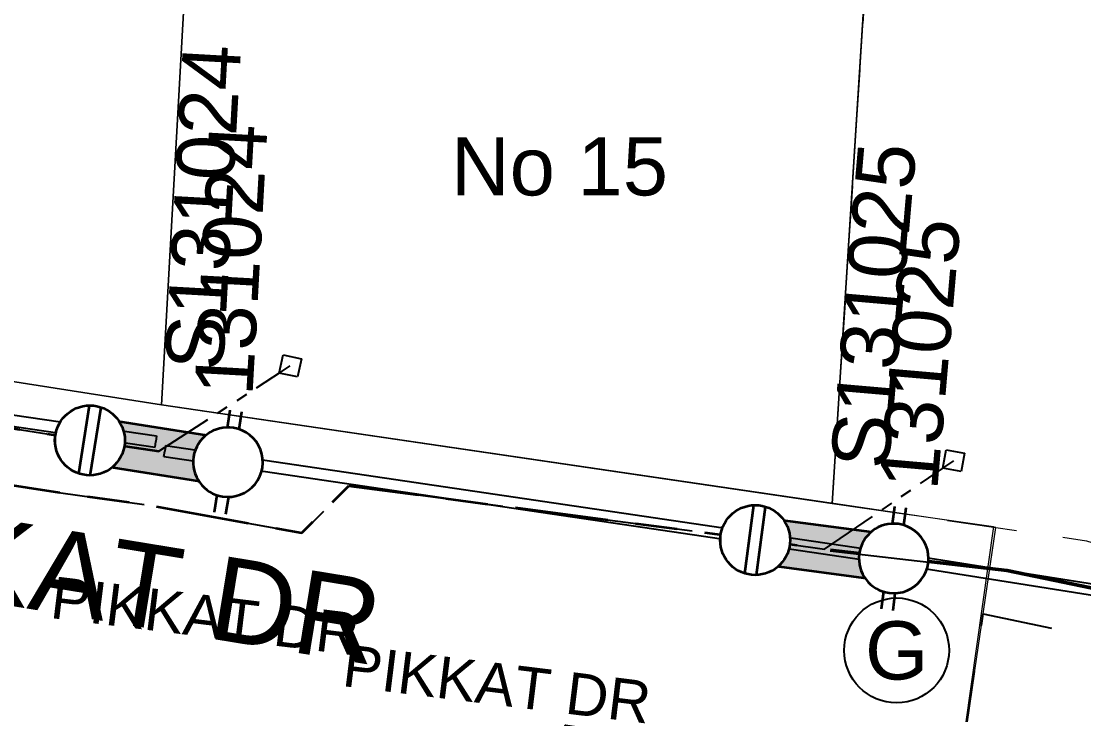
# Model space of a CAD drawing. Header units: metres. Extents: x 268626 to 271256, y 6186812 to 6188765.
# Drawn here: x 269521.8 to 269567.41, y 6187743.92 to 6187773.69 of the extents above; entities that cross this region are included whole.
import ezdxf
from ezdxf.enums import TextEntityAlignment as Align

# ---------------------------------------------------------------- set-up
doc = ezdxf.new("R2010")
doc.units = ezdxf.units.M
for name, pattern in [('Cable Exist UG', [8.2, 4, -1.2, 1.8, -1.2]), ('Dash', [5, 3, -2]), ('PHANTOMX2', [5, 2.5, -0.5, 0.5, -0.5, 0.5, -0.5])]:
    doc.linetypes.add(name, pattern=pattern)
doc.layers.get('0').update_dxf_attribs({"color": 6})
for name, color, linetype, lineweight in [('_User_HV_Exist', 1, 'Continuous', 35), ('_User_LV_Exist', 5, 'Continuous', 35), ('Cadastre Developer_SP_EXT', 96, 'Continuous', 15), ('Cadastre Land Parcels_SP_EXT', 96, 'Continuous', 15), ('Cadastre Roads_SP_EXT', 54, 'Continuous', 15), ('Mains_LV_EXT', 161, 'Continuous', 25)]:
    doc.layers.add(name, color=color, linetype=linetype, lineweight=lineweight)
for name, color, linetype in [('Equip_LV_EXT', 7, 'Continuous'), ('Mains_LV_New_T84', 2, 'Cable x'), ('Notes', 7, 'Continuous'), ('Notes_SP_NEW', 51, 'Continuous'), ('Services_SP_EXT', 42, 'PHANTOMX2'), ('SupportsUG_SP_LV_EXT', 7, 'Continuous'), ('UG_Details_SP_MISC', 7, 'Continuous')]:
    doc.layers.add(name, color=color, linetype=linetype)
doc.styles.add('iecARIAL', font='arial.ttf', dxfattribs={"height": 2})
doc.styles.get("Standard").update_dxf_attribs({"font": 'arial.ttf'})
doc.linetypes.add('Cable New UG', pattern='A,7,-0.25,["x",Standard,S=2,R=0,X=0.2,Y=-0.8],-2.1', length=9.35)
doc.linetypes.add('Cable x', pattern='A,5,-0.25,["x",Standard,S=2,R=0,X=0,Y=-0.8],-1.5', length=6.75)

# ---------------------------------------------------------------- blocks, each defined once
blk = doc.blocks.new('PILLAR_EXT')
blk.add_hatch(color=256).paths.add_polyline_path([(-2.475, 0.99), (-2.475, -0.99), (2.475, -0.99), (2.475, 0.99)])
blk.add_lwpolyline([(-2.475, -0.99), (2.475, -0.99), (2.475, 0.99), (-2.475, 0.99)], close=True)
at = {"style": 'iecARIAL', "flags": 8}
blk.add_attdef('ASSET_NUM', (1.5, 3.5), '', height=2.5, dxfattribs=at)
for tag, p, flags in [('OWNED_BY', (0, -0.2), 9), ('STATE', (0, -0.4), 9), ('SUPPORT_TYPE', (0, -0.6), 9), ('USAGE', (0, -0.8), 9), ('LEGEND', (0, -1), 9), ('LOCATION', (0, -1.2), 9), ('NOTES', (0, -1.4), 9), ('STREETNAME', (0, -1.8), 9), ('SUBURB', (0, -2), 1), ('PARENT', (0, -1.6), 9)]:
    blk.add_attdef(tag, p, '', height=0.2, dxfattribs=dict(flags=flags))
blk = doc.blocks.new('CCP_EXT')
at = {"flags": 9}
for tag, p in [('OWNED_BY', (0, -1)), ('USAGE', (0, -1.2)), ('LEGEND', (0, -1.4)), ('STATE', (0, -1.8)), ('LIFE_SUPPORT', (0, -1.6)), ('NOTES', (0, -2))]:
    blk.add_attdef(tag, text='', height=0.2, dxfattribs=at).set_placement(p, align=Align.MIDDLE_LEFT)
blk.add_wipeout([(0, 0.566), (0.566, 0), (0, -0.566), (-0.566, 0)])
blk.add_lwpolyline([(-0.566, 0), (0, 0.566), (0.566, 0), (0, -0.566), (-0.566, 0)])
at = {"flags": 1}
blk.add_attdef('Z', (0, 0), '', height=0.2, dxfattribs=at)
at = {"flags": 9}
for tag, p in [('CCP_TYPE', (0, 0)), ('CONSTRUCTED_VOLTAGE', (0, -0.2)), ('NO_PHASES', (0, -0.4)), ('OPERATING_VOLTAGE', (0, -0.6)), ('ORIENTATION', (0, -0.8))]:
    blk.add_attdef(tag, text='', height=0.2, dxfattribs=at).set_placement(p, align=Align.MIDDLE_LEFT)
blk = doc.blocks.new('LV_UG_LINKS_CLOSED_EXT')
blk.add_wipeout([(-1.056, 1.057), (-1.18, 0.916), (-1.286, 0.761), (-1.371, 0.594), (-1.435, 0.417), (-1.476, 0.234), (-1.493, 0.047), (-1.487, -0.14), (-1.458, -0.326), (-1.406, -0.506), (-1.331, -0.678), (-1.236, -0.839), (-1.121, -0.988), (-0.988, -1.12), (-0.84, -1.235), (-0.679, -1.331), (-0.506, -1.406), (-0.326, -1.458), (-0.141, -1.487), (0.047, -1.493), (0.233, -1.476), (0.416, -1.435), (0.593, -1.371), (0.76, -1.286), (0.915, -1.181), (1.056, -1.057), (1.18, -0.916), (1.286, -0.761), (1.371, -0.594), (1.435, -0.417), (1.476, -0.234), (1.493, -0.047), (1.487, 0.14), (1.458, 0.326), (1.406, 0.506), (1.331, 0.678), (1.236, 0.839), (1.121, 0.988), (0.988, 1.12), (0.84, 1.235), (0.679, 1.331), (0.506, 1.406), (0.326, 1.458), (0.141, 1.487), (-0.047, 1.493), (-0.233, 1.476), (-0.416, 1.435), (-0.593, 1.371), (-0.76, 1.286), (-0.915, 1.181)])
for p, q in [((-0.25, -1.479), (-0.25, 1.479)), ((0.25, -1.479), (0.25, 1.479))]:
    blk.add_line(p, q)
blk.add_circle((0, 0), 1.5)
at = {"flags": 9}
for tag, p in [('ACTUAL_STATUS', (0, 0)), ('CONSTRUCTED_VOLTAGE', (0, -0.2)), ('NO_PHASES', (0, -0.4)), ('OPERATING_VOLTAGE', (0, -0.6)), ('ORIENTATION', (0, -0.8)), ('STATE', (0, -1)), ('SWITCH_TYPE', (0, -1.2)), ('USAGE', (0, -1.4)), ('NOTES', (0, -1.6))]:
    blk.add_attdef(tag, text='', height=0.2, dxfattribs=at).set_placement(p, align=Align.MIDDLE_LEFT)
at = {"flags": 1}
blk.add_attdef('Z', (0, 0), '', height=0.2, dxfattribs=at)
blk = doc.blocks.new('LV_UG_LINKS_OPEN_EXT')
for p, q in [((-0.249, 1.473), (-0.249, 2.22)), ((0.249, 1.473), (0.249, 2.22)), ((-0.249, -1.473), (-0.249, -2.22)), ((0.249, -1.473), (0.249, -2.22))]:
    blk.add_line(p, q)
at = {"flags": 9}
for tag, p in [('ACTUAL_STATUS', (0, 0)), ('CONSTRUCTED_VOLTAGE', (0, -0.2)), ('NO_PHASES', (0, -0.4)), ('OPERATING_VOLTAGE', (0, -0.6)), ('ORIENTATION', (0, -0.8)), ('STATE', (0, -1)), ('SWITCH_TYPE', (0, -1.2)), ('USAGE', (0, -1.4)), ('NOTES', (0, -1.6))]:
    blk.add_attdef(tag, text='', height=0.2, dxfattribs=at).set_placement(p, align=Align.MIDDLE_LEFT)
at = {"flags": 1}
blk.add_attdef('Z', (0, 0), '', height=0.2, dxfattribs=at)
blk.add_wipeout([(-0.249, 1.473), (-0.432, 1.43), (-0.608, 1.365), (-0.774, 1.278), (-0.928, 1.171), (-1.067, 1.045), (-1.19, 0.903), (-1.294, 0.747), (-1.377, 0.579), (-1.439, 0.402), (-1.478, 0.218), (-1.494, 0.031), (-1.486, -0.156), (-1.455, -0.341), (-1.4, -0.521), (-1.324, -0.692), (-1.227, -0.853), (-1.11, -1), (-0.976, -1.131), (-0.827, -1.244), (-0.664, -1.338), (-0.491, -1.411), (-0.311, -1.461), (-0.125, -1.489), (0.062, -1.493), (0.249, -1.473), (0.432, -1.43), (0.608, -1.365), (0.774, -1.278), (0.928, -1.171), (1.067, -1.045), (1.19, -0.903), (1.294, -0.747), (1.377, -0.579), (1.439, -0.402), (1.478, -0.218), (1.494, -0.031), (1.486, 0.156), (1.455, 0.341), (1.4, 0.521), (1.324, 0.692), (1.227, 0.853), (1.11, 1), (0.976, 1.131), (0.827, 1.244), (0.664, 1.338), (0.491, 1.411), (0.311, 1.461), (0.125, 1.489), (-0.062, 1.493)])
blk.add_lwpolyline([(0, -1.494, 1), (0, 1.494, 1)], format="xyb", close=True)
blk = doc.blocks.new('DUCT_INDICATOR')
blk.add_circle((0, 0), 2.25)
blk.add_attdef('CODE', text='', height=1.8).set_placement((0, 0), align=Align.MIDDLE_CENTER)
at = {"flags": 1}
blk.add_attdef('Z', (0, 0), '', height=0.2, dxfattribs=at)

msp = doc.modelspace()

# ---------------------------------------------------------------- linework, layer by layer
at = {"layer": '_User_LV_Exist', "linetype": 'Cable Exist UG', "flags": 128}
for points in [[(269420.2815, 6187735.7197), (269429.0477, 6187747.3975), (269446.6481, 6187754.1651), (269448.1943, 6187754.857), (269448.1943, 6187754.857), (269448.8817, 6187755.1528), (269449.5538, 6187755.4339), (269450.2273, 6187755.7082), (269450.9008, 6187755.9731), (269451.579, 6187756.2319), (269452.26, 6187756.4826), (269452.944, 6187756.7267), (269453.6322, 6187756.9633), (269454.3207, 6187757.1933), (269455.0094, 6187757.4133), (269455.7097, 6187757.6294), (269456.4041, 6187757.8367), (269457.0973, 6187758.0338), (269457.8018, 6187758.2255), (269458.509, 6187758.4111), (269459.2149, 6187758.5884), (269459.9235, 6187758.7583), (269460.6285, 6187758.9196), (269461.338, 6187759.072), (269462.0546, 6187759.2191), (269462.7707, 6187759.3582), (269463.4885, 6187759.4898), (269464.2082, 6187759.6139), (269464.9272, 6187759.7302), (269465.6451, 6187759.8377), (269466.3714, 6187759.938), (269467.0967, 6187760.0322), (269467.8183, 6187760.1164), (269468.5485, 6187760.194), (269469.2755, 6187760.2646), (269470.0034, 6187760.3258), (269470.7343, 6187760.3806), (269471.461, 6187760.4267), (269472.1931, 6187760.4646), (269472.927, 6187760.4959), (269473.6587, 6187760.5188), (269474.3929, 6187760.5342), (269475.1276, 6187760.5419), (269475.8582, 6187760.5422), (269476.594, 6187760.5332), (269477.3293, 6187760.5185), (269478.0605, 6187760.4944), (269478.7989, 6187760.4626), (269479.5356, 6187760.4243), (269480.2664, 6187760.3777), (269481.0015, 6187760.3224), (269481.7377, 6187760.2605), (269482.47, 6187760.1904), (269483.2022, 6187760.1127), (269483.9376, 6187760.0262), (269484.671, 6187759.9332), (269485.4021, 6187759.8316), (269486.109, 6187759.7272), (269495.6797, 6187757.9906), (269498.1693, 6187759.8874), (269498.1693, 6187759.8874), (269523.7912, 6187755.8327), (269527.7098, 6187755.2286)], [(269421.5202, 6187733.9618), (269430.3051, 6187745.7383), (269447.4159, 6187752.3176), (269448.9981, 6187753.0256), (269449.6627, 6187753.3117), (269450.3168, 6187753.585), (269450.9707, 6187753.8515), (269451.6233, 6187754.1082), (269452.281, 6187754.359), (269452.9417, 6187754.6024), (269453.6053, 6187754.8392), (269454.2743, 6187755.0692), (269454.9419, 6187755.2922), (269455.6084, 6187755.5051), (269456.2907, 6187755.7156), (269456.9637, 6187755.9166), (269457.6333, 6187756.1069), (269458.3183, 6187756.2934), (269459.0064, 6187756.4739), (269459.6916, 6187756.6461), (269460.3796, 6187756.811), (269461.0616, 6187756.967), (269461.7491, 6187757.1147), (269462.4463, 6187757.2577), (269463.1417, 6187757.3928), (269463.8389, 6187757.5207), (269464.5378, 6187757.6412), (269465.235, 6187757.754), (269465.93, 6187757.8581), (269466.6368, 6187757.9556), (269467.3414, 6187758.0471), (269468.04, 6187758.1287), (269468.7508, 6187758.2042), (269469.4559, 6187758.2727), (269470.162, 6187758.3321), (269470.8723, 6187758.3853), (269471.576, 6187758.43), (269472.2874, 6187758.4668), (269473.001, 6187758.4973), (269473.7109, 6187758.5194), (269474.4244, 6187758.5344), (269475.1386, 6187758.5419), (269475.8463, 6187758.5423), (269476.5616, 6187758.5334), (269477.2764, 6187758.5191), (269477.9847, 6187758.4958), (269478.7039, 6187758.4649), (269479.4201, 6187758.4276), (269480.1278, 6187758.3825), (269480.8427, 6187758.3287), (269481.5587, 6187758.2685), (269482.2691, 6187758.2005), (269482.9798, 6187758.125), (269483.695, 6187758.0409), (269484.4076, 6187757.9506), (269485.1184, 6187757.8518), (269485.7923, 6187757.7523), (269496.4527, 6187756.2109), (269499.3372, 6187757.2528), (269523.4921, 6187753.4476), (269527.1458, 6187752.9371), (269533.8447, 6187751.7271), (269535.8648, 6187753.7458), (269535.8648, 6187753.7458), (269553.2991, 6187751.4561), (269556.2806, 6187751.0213)]]:
    msp.add_lwpolyline(points, dxfattribs=at)
at = {"layer": '_User_LV_Exist', "linetype": 'Cable New UG', "flags": 128}
msp.add_lwpolyline([(269544.605, 6187736.5792), (269545.1621, 6187743.4598), (269562.8489, 6187740.7073), (269561.1147, 6187733.6593), (269572.7685, 6187731.2821), (269576.5493, 6187730.2454), (269582.2658, 6187728.2812), (269583.7699, 6187727.7644), (269588.7699, 6187742.1106), (269589.1115, 6187743.0909), (269582.212, 6187745.4955), (269578.1156, 6187746.6972), (269575.1619, 6187747.6163), (269571.607, 6187748.4223), (269568.9695, 6187749.1161), (269564.1306, 6187750.1238), (269556.5405, 6187750.9916)], dxfattribs=at)
at = {"layer": 'Cadastre Land Parcels_SP_EXT', "linetype": 'Continuous'}
for points in [[(269530.8352, 6187811.1209), (269534.5186, 6187876.9871), (269526.184, 6187878.2971), (269505.191, 6187881.5948), (269494.7631, 6187883.2329), (269488.0951, 6187763.4529), (269527.8216, 6187757.2254), (269530.8352, 6187811.1209)], [(269560.0095, 6187806.533), (269530.8352, 6187811.1209), (269527.8216, 6187757.2254), (269556.6163, 6187752.9899), (269560.0095, 6187806.533)]]:
    msp.add_lwpolyline(points, close=True, dxfattribs=at)
at = {"layer": 'UG_Details_SP_MISC'}
for p, q in [((269527.6119, 6187755.8866), (269527.5772, 6187755.6492)), ((269527.5424, 6187755.4117), (269527.5772, 6187755.6492)), ((269527.9235, 6187754.9984), (269527.9585, 6187755.2359)), ((269527.9935, 6187755.4733), (269527.9585, 6187755.2359))]:
    msp.add_line(p, q, dxfattribs=at)

# ---------------------------------------------------------------- block references
at = {"layer": 'SupportsUG_SP_LV_EXT'}
ref = msp.add_blockref('PILLAR_EXT', (269527.7098, 6187755.2286), dxfattribs=dict(at, rotation=351.0495621073138))
ref.add_attrib('ASSET_NUM', '131024', dxfattribs={"layer": '0', "height": 2.5, "rotation": 86.79911, "style": 'iecARIAL'}).set_placement((269530.475, 6187757.646), align=Align.MIDDLE_LEFT)
ref = msp.add_blockref('PILLAR_EXT', (269556.2806, 6187751.0213), dxfattribs=dict(at, rotation=352.448697827657))
ref.add_attrib('ASSET_NUM', '131025', dxfattribs={"layer": '0', "height": 2.5, "rotation": 85.04913, "style": 'iecARIAL'}).set_placement((269559.8758, 6187753.6171), align=Align.MIDDLE_LEFT)

# ---------------------------------------------------------------- texts
at = {"layer": '_User_HV_Exist'}
msp.add_text('PIKKAT DR', height=1.8, rotation=352.97916, dxfattribs=at).set_placement((269535.5279, 6187745.1543))
at = {"layer": '_User_LV_Exist'}
msp.add_text('PIKKAT DR', height=1.8, rotation=352.97916, dxfattribs=at).set_placement((269522.9917, 6187748.0767))
at = {"layer": 'Notes', "insert": (269540.2447, 6187768.7161), "char_height": 2.5, "attachment_point": 1}
msp.add_mtext_dynamic_manual_height_columns('No 15', width=11.484895, gutter_width=12.5, heights=[0], dxfattribs=at)

# ---------------------------------------------------------------- next in the draw order: block references
at = {"layer": 'Equip_LV_EXT', "rotation": 351.0495621073138}
msp.add_blockref('LV_UG_LINKS_CLOSED_EXT', (269524.7464, 6187755.6953), dxfattribs=at)
at = {"layer": 'Services_SP_EXT'}
for p, rotation in [((269533.3491, 6187758.8958), 213.0495621598565), ((269561.8286, 6187754.8252), 214.4486978146898)]:
    msp.add_blockref('CCP_EXT', p, dxfattribs=dict(at, rotation=rotation))

# ---------------------------------------------------------------- next in the draw order: linework, layer by layer
at = {"layer": 'Mains_LV_EXT', "linetype": 'Cable Exist UG', "flags": 128}
msp.add_lwpolyline([(269378.6072, 6187700.2536), (269380.0487, 6187699.1581), (269383.2392, 6187695.7865), (269386.3578, 6187693.28), (269386.3578, 6187693.28), (269407.0932, 6187717.9667), (269429.0477, 6187747.3975), (269446.648, 6187754.1651), (269448.1943, 6187754.857), (269448.1943, 6187754.857), (269448.8817, 6187755.1528), (269449.5537, 6187755.4338), (269450.2272, 6187755.7082), (269450.9007, 6187755.9731), (269451.579, 6187756.2319), (269452.26, 6187756.4826), (269452.944, 6187756.7267), (269453.6322, 6187756.9633), (269454.3207, 6187757.1933), (269455.0094, 6187757.4133), (269455.7097, 6187757.6294), (269456.4041, 6187757.8367), (269457.0973, 6187758.0338), (269457.8017, 6187758.2255), (269458.5089, 6187758.4111), (269459.2149, 6187758.5884), (269459.9235, 6187758.7583), (269460.6284, 6187758.9195), (269461.338, 6187759.072), (269462.0546, 6187759.2191), (269462.7707, 6187759.3581), (269463.4885, 6187759.4898), (269464.2082, 6187759.6139), (269464.9272, 6187759.7302), (269465.6451, 6187759.8377), (269466.3714, 6187759.938), (269467.0967, 6187760.0321), (269467.8183, 6187760.1164), (269468.5484, 6187760.194), (269469.2755, 6187760.2645), (269470.0034, 6187760.3258), (269470.7343, 6187760.3806), (269471.461, 6187760.4267), (269472.1931, 6187760.4646), (269472.927, 6187760.4959), (269473.6587, 6187760.5188), (269474.3929, 6187760.5341), (269475.1275, 6187760.5419), (269475.8582, 6187760.5422), (269476.594, 6187760.5331), (269477.3293, 6187760.5185), (269478.0605, 6187760.4944), (269478.7989, 6187760.4626), (269479.5356, 6187760.4243), (269480.2664, 6187760.3777), (269481.0015, 6187760.3223), (269481.7377, 6187760.2605), (269482.47, 6187760.1904), (269483.2022, 6187760.1126), (269483.9376, 6187760.0261), (269484.671, 6187759.9332), (269485.4021, 6187759.8316), (269486.109, 6187759.7272), (269495.7494, 6187758.5731), (269498.1693, 6187759.8874), (269498.1693, 6187759.8874), (269523.7912, 6187755.8327), (269527.7098, 6187755.2286)], dxfattribs=at)
at = {"layer": 'UG_Details_SP_MISC'}
for p, q in [((269517.9437, 6187757.3031), (269527.6119, 6187755.8866)), ((269517.8719, 6187756.8285), (269527.5424, 6187755.4117))]:
    msp.add_line(p, q, dxfattribs=at)

# ---------------------------------------------------------------- next in the draw order: block references
at = {"layer": 'Services_SP_EXT'}
for p, rotation in [((269533.3491, 6187758.8958), 213.0495621598565), ((269561.8286, 6187754.8252), 214.4486978146898)]:
    msp.add_blockref('CCP_EXT', p, dxfattribs=dict(at, rotation=rotation))

# ---------------------------------------------------------------- next in the draw order: linework, layer by layer
at = {"layer": 'Cadastre Developer_SP_EXT', "linetype": 'ByBlock'}
msp.add_lwpolyline([(269530.8348, 6187811.1207), (269527.8217, 6187757.2254), (269556.6163, 6187752.9899), (269560.0095, 6187806.533), (269530.8348, 6187811.1207)], close=True, dxfattribs=at)

# ---------------------------------------------------------------- next in the draw order: block references
at = {"layer": 'Equip_LV_EXT'}
for name, p, rotation in [('LV_UG_LINKS_OPEN_EXT', (269530.6733, 6187754.7618), 351.0495621073138), ('LV_UG_LINKS_CLOSED_EXT', (269553.3066, 6187751.4155), 352.448697827657), ('LV_UG_LINKS_OPEN_EXT', (269559.2546, 6187750.627), 352.448697827657)]:
    msp.add_blockref(name, p, dxfattribs=dict(at, rotation=rotation))

# ---------------------------------------------------------------- next in the draw order: linework, layer by layer
at = {"layer": 'Cadastre Developer_SP_EXT', "linetype": 'ByBlock'}
msp.add_lwpolyline([(269560.6281, 6187731.4811), (269545.2931, 6187734.0511), (269522.5698, 6187663.1032), (269513.9612, 6187564.5801), (269496.4811, 6187364.5265), (269796.0188, 6187797.919), (269754.4926, 6187842.4302), (269564.1781, 6187872.3233), (269556.6169, 6187752.9898), (269563.5446, 6187751.998), (269560.6281, 6187731.4811)], dxfattribs=at)
at = {"layer": 'Mains_LV_EXT', "linetype": 'Cable Exist UG', "flags": 128}
msp.add_lwpolyline([(269378.5388, 6187700.2901), (269379.1384, 6187698.4239), (269381.3505, 6187693.5532), (269385.7632, 6187689.6791), (269389.4012, 6187693.8227), (269389.4012, 6187693.8227), (269408.6614, 6187716.7241), (269430.3051, 6187745.7383), (269447.4159, 6187752.3176), (269448.9981, 6187753.0256), (269449.6627, 6187753.3117), (269450.3167, 6187753.585), (269450.9707, 6187753.8514), (269451.6233, 6187754.1082), (269452.2809, 6187754.359), (269452.9417, 6187754.6024), (269453.6053, 6187754.8392), (269454.2742, 6187755.0692), (269454.9419, 6187755.2922), (269455.6084, 6187755.5051), (269456.2907, 6187755.7155), (269456.9637, 6187755.9166), (269457.6333, 6187756.1069), (269458.3182, 6187756.2934), (269459.0063, 6187756.4739), (269459.6916, 6187756.646), (269460.3796, 6187756.811), (269461.0615, 6187756.9669), (269461.7491, 6187757.1147), (269462.4462, 6187757.2577), (269463.1417, 6187757.3928), (269463.8389, 6187757.5207), (269464.5378, 6187757.6412), (269465.235, 6187757.754), (269465.9299, 6187757.8581), (269466.6368, 6187757.9556), (269467.3414, 6187758.0471), (269468.04, 6187758.1287), (269468.7507, 6187758.2042), (269469.4559, 6187758.2727), (269470.162, 6187758.332), (269470.8722, 6187758.3853), (269471.576, 6187758.43), (269472.2874, 6187758.4668), (269473.0009, 6187758.4973), (269473.7109, 6187758.5194), (269474.4244, 6187758.5344), (269475.1386, 6187758.5419), (269475.8463, 6187758.5423), (269476.5615, 6187758.5334), (269477.2764, 6187758.5191), (269477.9847, 6187758.4958), (269478.7039, 6187758.4648), (269479.42, 6187758.4276), (269480.1278, 6187758.3825), (269480.8427, 6187758.3287), (269481.5587, 6187758.2685), (269482.2691, 6187758.2005), (269482.9798, 6187758.125), (269483.695, 6187758.0409), (269484.4076, 6187757.9506), (269485.1184, 6187757.8518), (269485.7923, 6187757.7523), (269492.4428, 6187756.8427), (269494.5063, 6187757.8019), (269523.4921, 6187753.4476), (269527.1458, 6187752.9371), (269533.8447, 6187751.7271), (269535.8648, 6187753.7458), (269535.8648, 6187753.7458), (269553.2991, 6187751.4561), (269556.2806, 6187751.0213)], dxfattribs=at)
at = {"layer": 'Services_SP_EXT'}
for points in [[(269527.7098, 6187755.2285), (269533.3491, 6187758.8958)], [(269556.2806, 6187751.0213), (269561.8286, 6187754.8252)]]:
    msp.add_lwpolyline(points, dxfattribs=at)
at = {"layer": 'UG_Details_SP_MISC'}
for p, q in [((269527.9935, 6187755.4733), (269557.9362, 6187751.059)), ((269527.9235, 6187754.9984), (269557.8662, 6187750.5841)), ((269557.8662, 6187750.5841), (269557.9012, 6187750.8215)), ((269557.9362, 6187751.059), (269557.9012, 6187750.8215)), ((269558.1288, 6187750.581), (269558.1665, 6187750.818)), ((269558.2042, 6187751.055), (269558.1665, 6187750.818)), ((269558.2042, 6187751.055), (269569.0913, 6187749.3229)), ((269558.1288, 6187750.581), (269568.9867, 6187748.8535))]:
    msp.add_line(p, q, dxfattribs=at)

# ---------------------------------------------------------------- next in the draw order: block references
at = {"layer": '_User_LV_Exist'}
ref = msp.add_blockref('PILLAR_EXT', (269527.7098, 6187755.2286), dxfattribs=dict(at, rotation=351.0495621073138))
ref.add_attrib('ASSET_NUM', 'S131024', dxfattribs={"layer": '0', "height": 2.5, "rotation": 86.79911, "style": 'iecARIAL'}).set_placement((269529.2098, 6187758.7286), align=Align.MIDDLE_LEFT)
ref = msp.add_blockref('PILLAR_EXT', (269556.2806, 6187751.0213), dxfattribs=dict(at, rotation=352.448697827657))
ref.add_attrib('ASSET_NUM', 'S131025', dxfattribs={"layer": '0', "height": 2.5, "rotation": 85.04913, "style": 'iecARIAL'}).set_placement((269557.7806, 6187754.5213), align=Align.MIDDLE_LEFT)

# ---------------------------------------------------------------- next in the draw order: texts
at = {"layer": 'Cadastre Roads_SP_EXT'}
msp.add_text('PIKKAT DR', height=3.6, rotation=350.68887, dxfattribs=at).set_placement((269510.6928, 6187750.3386))

# ---------------------------------------------------------------- next in the draw order: block references
at = {"layer": '_User_LV_Exist'}
for name, p, rotation in [('LV_UG_LINKS_CLOSED_EXT', (269524.7464, 6187755.6953), 351.0495621073138), ('LV_UG_LINKS_OPEN_EXT', (269530.6733, 6187754.7618), 351.0495621073138), ('LV_UG_LINKS_CLOSED_EXT', (269553.3066, 6187751.4156), 352.448697827657), ('LV_UG_LINKS_OPEN_EXT', (269559.2546, 6187750.627), 352.448697827657)]:
    msp.add_blockref(name, p, dxfattribs=dict(at, rotation=rotation))

# ---------------------------------------------------------------- next in the draw order: linework, layer by layer
at = {"layer": 'Cadastre Developer_SP_EXT', "linetype": 'Dash'}
msp.add_lwpolyline([(269564.1505, 6187872.3327), (269560.0095, 6187806.533), (269556.6163, 6187752.9899), (269567.5365, 6187751.3828), (269567.5365, 6187751.3828, 0.0050782), (269590.5432, 6187744.1623), (269590.5432, 6187744.1623), (269611.8538, 6187799.6692), (269620.1295, 6187863.539), (269564.1505, 6187872.3327)], format="xyb", close=True, dxfattribs=at)
at = {"layer": 'Cadastre Roads_SP_EXT', "linetype": 'Continuous'}
msp.add_lwpolyline([(269484.4008, 6187743.6437), (269526.6985, 6187737.1606), (269560.6281, 6187731.4811), (269563.6415, 6187751.956), (269557.0684, 6187752.9234), (269527.8216, 6187757.2254), (269488.0951, 6187763.4528)], dxfattribs=at)
at = {"layer": 'Mains_LV_New_T84', "color": 2, "linetype": 'Cable New UG', "flags": 128}
msp.add_lwpolyline([(269544.5884, 6187736.5287), (269546.7722, 6187743.1562), (269562.8323, 6187740.6568), (269561.098, 6187733.6088), (269572.7519, 6187731.2316), (269576.5326, 6187730.1949), (269582.2492, 6187728.2308), (269583.7533, 6187727.714), (269588.7533, 6187742.0602), (269589.0949, 6187743.0405), (269582.1954, 6187745.4451), (269577.5766, 6187746.3646), (269575.1453, 6187747.5658), (269571.5904, 6187748.3719), (269568.9529, 6187749.0657), (269564.114, 6187750.0734), (269556.5239, 6187750.9411)], dxfattribs=at)
at = {"layer": 'Notes', "linetype": 'Dash', "flags": 128}
msp.add_lwpolyline([(269563.0952, 6187748.2461), (269567.72, 6187747.2762), (269571.4975, 6187746.4275), (269575.0794, 6187745.2894), (269572.8604, 6187732.7618), (269571.4813, 6187733.0984), (269569.5141, 6187733.5225), (269566.814, 6187734.0214), (269562.3357, 6187734.7437), (269561.1165, 6187734.917), (269563.0952, 6187748.2461)], dxfattribs=at)

# ---------------------------------------------------------------- next in the draw order: block references
at = {"layer": 'Notes_SP_NEW'}
ref = msp.add_blockref('DUCT_INDICATOR', (269559.3799, 6187746.6787), dxfattribs=at)
ref.add_attrib('CODE', 'G', dxfattribs={"layer": '0', "height": 2.5}).set_placement((269559.3799, 6187746.6787), align=Align.MIDDLE_CENTER)

doc.saveas('drawing.dxf')
